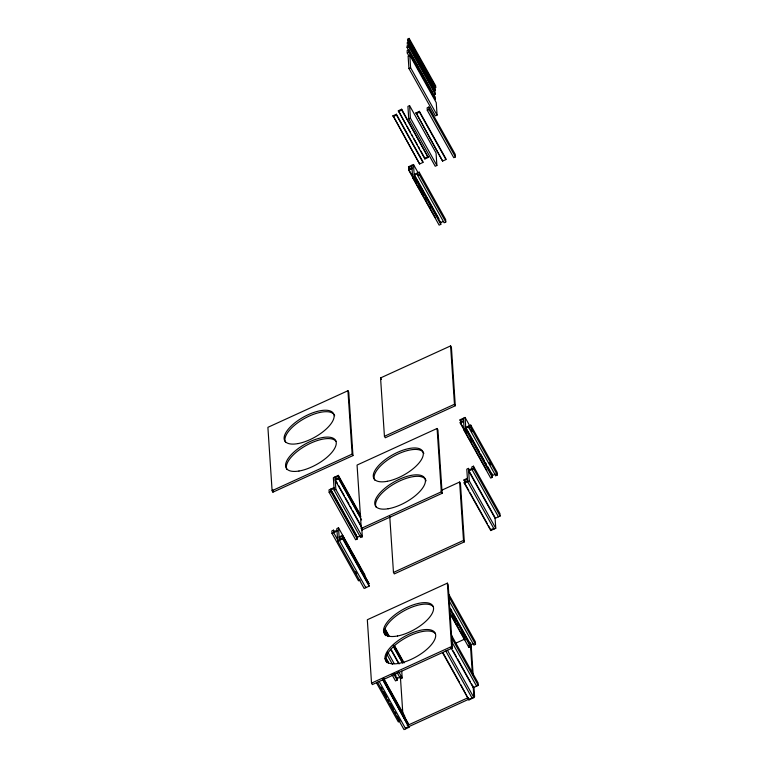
<?xml version="1.0" encoding="UTF-8"?>
<svg xmlns="http://www.w3.org/2000/svg" width="768" height="768" viewBox="0 0 768 768"><rect width="100%" height="100%" fill="white"/><g stroke="black" fill="none" stroke-linecap="round" stroke-linejoin="round"><path stroke-width="1.15" d="M434.074 88.205L435.734 87.437L435.629 85.776L409.152 38.4L407.482 39.158L408.749 42.893M407.597 40.829L409.258 40.07L409.152 38.4M408.883 41.808L407.213 42.566L407.328 44.237L408.998 43.478L408.883 41.808L435.36 89.184L435.475 90.845L408.998 43.478M433.594 94.906L435.264 94.147L435.149 92.477L408.682 45.101L407.011 45.869L407.117 47.53L411.725 55.776M407.117 47.53L408.787 46.771L408.682 45.101M408.787 49.757L408.95 52.262L435.427 99.629L435.264 97.133L408.787 49.757L407.117 50.525L407.28 53.021L409.008 56.112M407.28 53.021L408.95 52.262M409.776 55.238L408.106 56.006L408.931 68.506L435.408 115.882L437.078 115.123L436.253 102.614L409.776 55.238L410.602 67.747L437.078 115.123M408.931 68.506L410.602 67.747M398.333 110.746L401.664 109.229L428.198 157.43L424.858 158.957L398.333 110.746L405.811 124.138M409.584 105.6L407.914 106.368L408.749 118.877L435.226 166.243L436.886 165.485L436.061 152.976L409.584 105.6L410.41 118.109L436.886 165.485M398.381 111.581L401.722 110.054L401.664 109.229M393.082 115.766L396.413 114.24L422.89 161.616L422.947 162.451L419.606 163.968L393.082 115.766L419.606 163.968M393.13 116.602L396.47 115.075L396.413 114.24M416.083 112.867L419.414 111.341L445.891 158.717L445.949 159.552L442.608 161.078L416.083 112.867L442.608 161.078M428.794 107.059L427.123 107.818L427.296 110.323L453.773 157.69L455.434 156.931L455.27 154.426L428.794 107.059L428.957 109.555L455.434 156.931M416.131 113.702L419.472 112.176L419.414 111.341M408.749 118.877L410.41 118.109M427.296 110.323L428.957 109.555M428.141 156.595L424.81 158.122L424.858 158.957M409.699 169.68L408.49 166.781L413.491 164.496L418.099 172.733M408.547 167.616L411.878 166.09M435.187 217.526L408.71 170.16L408.662 169.325L411.994 167.798M408.71 170.16L412.051 168.634M414.154 174.432L419.155 172.147L445.632 219.514L445.795 222.019L444.125 222.778L417.648 175.411L417.485 172.906M417.542 173.741L414.202 175.267L440.678 222.634L443.184 221.491M440.63 221.798L440.794 224.381L439.133 225.139L412.656 177.763L414.326 177.005L413.491 164.496M417.648 175.411L419.318 174.643L419.155 172.147M347.933 390.73L267.898 427.325L272.102 490.694L272.928 492.173L352.963 455.587L348.758 392.218L347.933 390.73L352.138 454.109L352.963 455.587M380.563 377.923L450.595 345.907L451.421 347.386L455.29 405.763L385.258 437.77L384.432 436.291L380.563 377.923L381.389 379.402M384.432 436.291L454.464 404.275L450.595 345.907M272.102 490.694L352.138 454.109M437.098 428.467L357.062 465.053L361.267 528.422L362.093 529.91L442.128 493.315L437.923 429.946L437.098 428.467L441.302 491.837L442.128 493.315M360.221 514.522L338.352 475.382L333.35 477.677L334.176 490.176L360.653 537.552L362.323 536.794L361.718 527.693M461.28 422.64L460.08 419.741L465.082 417.456L469.68 425.693M338.352 475.382L338.41 476.218L335.069 477.744L336.221 479.808M460.128 420.576L463.469 419.05M335.184 479.453L338.525 477.926L360.394 517.056M486.778 470.486L460.301 423.11L460.243 422.285L463.574 420.758M338.525 477.926L338.573 478.762L335.242 480.278L361.142 526.627M460.301 423.11L463.632 421.594M334.013 487.603L329.002 489.888L329.174 492.394L355.651 539.77L357.312 539.002L357.149 536.506M465.734 427.392L470.736 425.098L497.213 472.474L497.386 474.979L495.715 475.738L469.238 428.362L469.075 425.866M334.061 488.438L330.73 489.965L357.206 537.331L360.538 535.814M469.123 426.701L465.792 428.218L492.269 475.594L495.6 474.067L495.715 475.738M329.174 492.394L330.835 491.626L330.672 489.13M334.176 490.176L335.846 489.418L335.021 476.909L336.173 478.973M492.154 473.923L492.384 477.341L490.714 478.099L464.237 430.723L465.907 429.965L465.082 417.456M469.238 428.362L470.909 427.603L470.736 425.098M364.982 575.174L338.506 527.798L336.845 528.557L337.67 541.066L364.147 588.442L369.149 586.157L369.091 585.322L342.614 537.946L339.283 539.472M469.613 470.458L468.461 468.394L466.79 469.162L467.616 481.67L494.093 529.037M334.666 532.224L333.514 530.16L331.843 530.918L332.006 533.424L358.483 580.8L360.154 580.032M473.462 466.186L473.635 468.682L468.634 470.976L495.101 518.342L500.102 516.058L499.939 513.562L473.462 466.186L471.802 466.944L471.965 469.45L498.442 516.826M333.619 531.83L336.96 530.304M468.576 470.141L471.907 468.614M332.006 533.424L337.018 531.139M339.12 536.938L342.451 535.411L368.986 583.622L342.451 535.411M465.264 482.717L464.064 479.818L467.395 478.291M441.312 490.416L459.629 482.035L460.454 483.523L464.323 541.891L394.291 573.907L393.466 572.429L389.75 516.432M342.509 536.246L339.168 537.773L340.32 539.827M464.122 480.653L467.453 479.126M361.267 528.422L441.302 491.837M495.082 518.045L495.763 528.278L490.762 530.563L464.285 483.187L464.227 482.362L467.568 480.835M337.67 541.066L342.672 538.781L342.614 537.946M464.285 483.187L469.286 480.902L468.461 468.394M393.466 572.429L463.498 540.413L459.629 482.035M493.21 528.586L490.704 529.728L490.762 530.563M447.36 583.152L367.325 619.738L371.53 683.117L372.355 684.595L452.39 648.01L448.186 584.63L447.36 583.152L451.565 646.522L452.39 648.01M455.885 643.133L464.496 639.187M371.53 683.117L451.565 646.522M400.397 676.973L397.066 678.49L394.762 674.371M473.77 643.43L470.429 644.957L449.712 607.882M397.008 677.654L397.181 680.16L395.51 680.918L392.054 674.746M401.731 671.126L402.182 677.952L400.512 678.71L397.066 672.528M449.885 613.478L468.883 647.462L470.554 646.694L449.827 609.619M475.546 644.333L449.069 596.966L448.906 594.461L475.382 641.837L475.546 644.333L473.875 645.101L449.126 600.816M478.272 685.421L451.795 638.045L451.632 635.539L478.109 682.915L478.272 685.421L473.27 687.706L450.826 647.539M407.174 725.539L468.374 697.565M405.629 728.102L470.275 698.554M409.008 727.315L382.483 679.104L409.008 727.315L404.006 729.6L377.53 682.224M442.454 652.55L468.922 699.926L473.933 697.642L473.174 686.266M409.258 40.07L435.734 87.437M408.787 46.771L435.264 94.147M412.877 57.83L418.627 68.131M419.779 70.186L430.147 88.723M431.299 90.787L432.442 92.842M419.472 112.176L445.949 159.552M401.722 110.054L428.198 157.43M406.963 126.192L410.419 132.374M411.571 134.438L412.714 136.493M413.866 138.557L417.322 144.73M418.474 146.794L419.626 148.858M420.778 150.912L424.234 157.094M396.47 115.075L422.947 162.451M419.318 174.643L445.795 222.019M414.73 175.459L438.902 218.717M408.49 166.781L409.642 168.845M414.326 177.005L440.794 224.381M408.662 169.325L416.717 183.744M417.869 185.798L419.021 187.862M420.173 189.917L423.619 196.099M424.771 198.154L425.923 200.218M429.379 206.4L430.531 208.454M470.909 427.603L497.386 474.979M470.851 429.782L472.003 431.846M489.274 462.739L490.426 464.803M454.464 404.275L455.29 405.763M466.31 428.419L479.549 452.102M480.701 454.166L484.157 460.339M485.309 462.403L486.461 464.458M487.613 466.522L492.211 474.758M465.907 429.965L492.384 477.341M460.08 419.741L461.222 421.805M460.243 422.285L464.275 429.485M465.427 431.549L466.579 433.613M470.026 439.786L471.178 441.85M473.635 468.682L500.102 516.058M469.152 471.168L495.053 517.507M469.286 480.902L495.763 528.278M464.064 479.818L465.216 481.882M464.227 482.362L468.835 490.598M469.987 492.653L487.248 523.555M488.4 525.61L490.128 528.701M463.498 540.413L464.323 541.891M450.806 609.11L451.958 611.165M453.11 613.229L470.381 644.122M451.651 615.331L455.098 621.504M456.25 623.568L457.402 625.622M460.858 631.805L462.01 633.869M463.162 635.923L464.314 637.987M450.547 614.102L464.938 639.85L464.89 639.014M451.277 640.867L476.602 686.179L476.554 685.344M453.072 650.822L456.518 657.005M457.67 659.069L470.333 681.725M471.485 683.779L473.213 686.87M473.76 695.098L474.586 696.576L473.952 687.053M447.456 650.266L473.933 697.642M445.786 651.024L472.262 698.4L472.205 697.565M442.973 652.742L459.658 682.608M460.81 684.672L468.922 699.926M338.41 476.218L360.854 516.384M338.573 478.762L361.594 519.955M336.336 481.507L337.488 483.571M338.64 485.626L344.39 495.926M345.542 497.981L348.998 504.163M350.15 506.227L351.302 508.282M352.454 510.346L361.085 525.792M335.846 489.418L362.323 536.794M331.824 491.184L356.573 535.469M330.835 491.626L357.312 539.002M342.672 538.781L369.149 586.157M338.285 540.902L333.677 532.666L333.514 530.16M355.546 571.795L356.698 573.859M385.123 628.896L389.146 636.106M394.33 645.379L404.112 662.89M384.595 628.704L388.627 635.914M393.811 645.187L403.594 662.688M384.134 629.376L388.166 636.586M393.341 645.859L402.557 662.333M384.192 630.211L387.648 636.394M393.398 646.694L402.614 663.168M391.738 650.467L399.216 663.859M390.643 649.248L398.698 663.667M387.792 652.205L394.128 663.533M398.726 671.77L402.182 677.952M386.698 653.99L392.458 664.291M386.074 658.09L388.378 662.208M394.704 673.536L395.856 675.6M386.131 658.925L388.435 663.043M385.085 658.531L387.389 662.65M393.725 673.978L397.181 680.16M383.549 678.221L404.842 716.333M383.462 678.624L408.845 724.771L383.52 679.459M379.2 681.466L405.677 728.842M381.024 687.206L382.176 689.27M383.318 691.325L386.774 697.507M387.926 699.562L389.078 701.626M390.23 703.69L393.686 709.862M394.838 711.926L395.981 713.981M397.133 716.045L400.013 721.19L398.342 721.958L376.474 682.819M463.411 418.214L464.237 430.723M471.11 644.16L473.165 675.139M470.285 642.682L472.339 673.661M468.73 645.187L468.883 647.462M411.821 165.264L412.656 177.763M400.368 676.435L402.941 715.2M361.93 527.51L362.093 529.91M365.76 586.848L365.818 587.683L339.341 540.307L338.506 527.798M272.765 489.782L272.928 492.173M286.925 469.363A28.31 11.693 -29.2 0 1 305.434 445.882A28.31 11.693 -29.2 0 1 336 441.274M285.658 442.435A27.936 11.539 -29.2 0 1 304.973 418.205A27.936 11.539 -29.2 0 1 334.666 415.766M376.09 507.091A28.31 11.693 -29.2 0 1 396.768 482.419A28.31 11.693 -29.2 0 1 426.086 480.835M374.822 480.173A27.936 11.539 -29.2 0 1 394.147 455.933A27.936 11.539 -29.2 0 1 423.83 453.494M386.909 662.63A28.31 11.693 -29.2 0 1 403.795 638.918A28.31 11.693 -29.2 0 1 435.437 633.686M385.699 635.654A27.936 11.539 -29.2 0 1 401.251 612.451A27.936 11.539 -29.2 0 1 433.046 606.461M298.973 471.034A28.31 11.693 -29.2 0 0 336.259 442.675A28.31 11.693 -29.2 0 0 297.514 449.078A28.31 11.693 -29.2 0 0 298.973 471.034M298.128 443.568A27.936 11.539 -29.2 0 0 334.08 415.286A27.936 11.539 -29.2 0 0 295.142 422.63A27.936 11.539 -29.2 0 0 298.128 443.568M388.138 508.762A28.31 11.693 -29.2 0 0 425.424 480.413A28.31 11.693 -29.2 0 0 386.678 486.816A28.31 11.693 -29.2 0 0 388.138 508.762M387.293 481.306A27.936 11.539 -29.2 0 0 423.245 453.024A27.936 11.539 -29.2 0 0 384.307 460.358A27.936 11.539 -29.2 0 0 387.293 481.306M398.4 663.456A28.31 11.693 -29.2 0 0 435.686 635.098A28.31 11.693 -29.2 0 0 396.941 641.501A28.31 11.693 -29.2 0 0 398.4 663.456M397.555 635.99A27.936 11.539 -29.2 0 0 433.507 607.709A27.936 11.539 -29.2 0 0 394.57 615.043A27.936 11.539 -29.2 0 0 397.555 635.99"/></g></svg>
